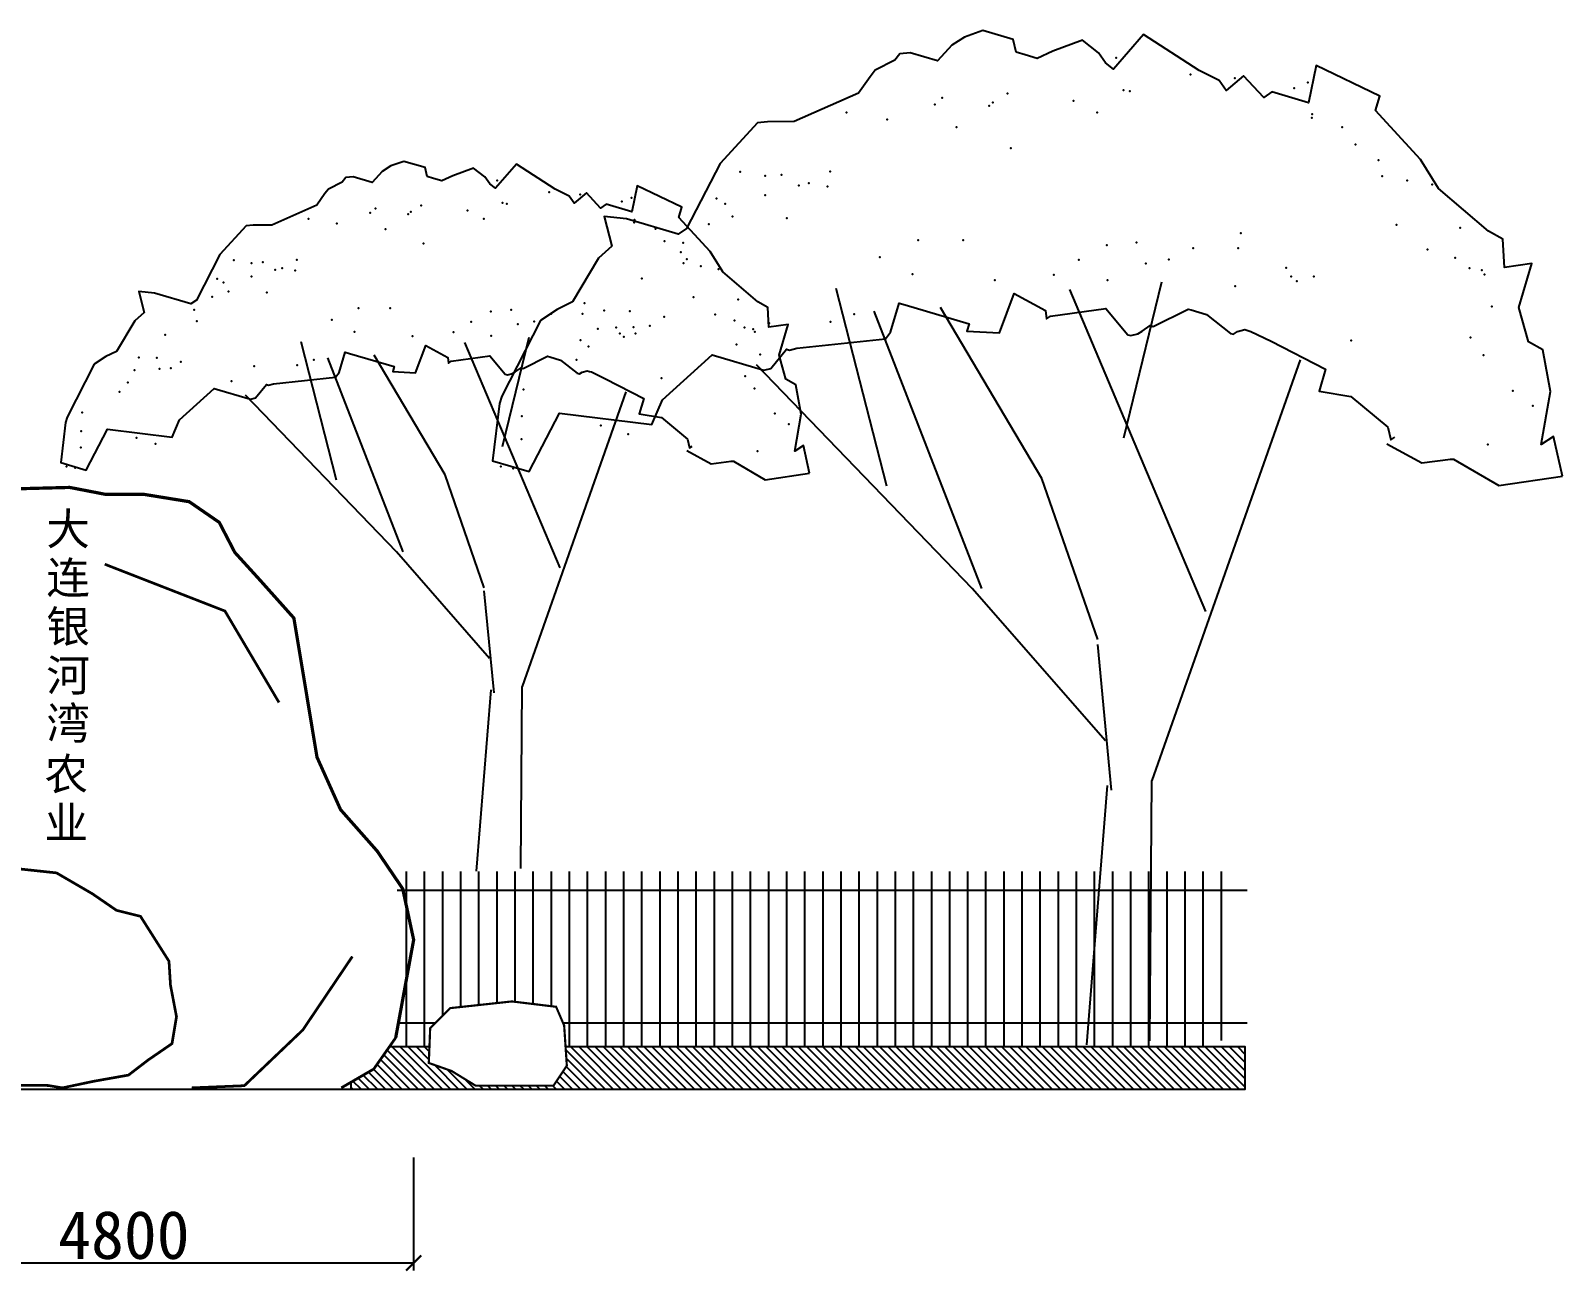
# Model space of a CAD drawing. Extents: x 652 to 897, y 187 to 370.
# Drawn here: x 724 to 749.37, y 235.06 to 255.62 of the extents above; entities that cross this region are included whole.
import ezdxf

# ---------------------------------------------------------------- set-up
doc = ezdxf.new("R2010")
doc.units = 0
doc.layers.get('0').update_dxf_attribs({"linetype": 'CONTINUOUS'})
doc.layers.get('DEFPOINTS').update_dxf_attribs({"linetype": 'CONTINUOUS'})
doc.styles.get("Standard").update_dxf_attribs({"font": 'SimSun.ttf'})
doc.dimstyles.new('ISO-25', dxfattribs={"dimscale": 0.1, "dimtxt": 8, "dimasz": 2.5, "dimexe": 1.25, "dimexo": 0.625, "dimtad": 1, "dimdec": 0, "dimlfac": 500, "dimtxsty": 'STANDARD', "dimblk": 'ARCHTICK', "dimcen": 2.5, "dimazin": 3, "dimtfac": 1, "dimtdec": 0, "dimtmove": 0, "dimatfit": 3})

# ---------------------------------------------------------------- blocks, each defined once
blk = doc.blocks.new('2')
blk.add_line((0, 1.25), (0, -0.2))
blk = doc.blocks.new('_ARCHTICK')
at = {"color": 0, "linetype": 'BYBLOCK', "const_width": 0.15}
blk.add_lwpolyline([(-0.5, -0.5), (0.5, 0.5)], dxfattribs=at)
blk = doc.blocks.new('*D63')
at = {"color": 0}
for p, q in [((720.743, 236.931), (720.743, 235.07)), ((730.343, 236.945), (730.343, 235.07)), ((730.343, 235.195), (720.743, 235.195))]:
    blk.add_line(p, q, dxfattribs=at)
at = {"layer": 'DEFPOINTS', "color": 0}
for p in [(730.343, 237.008), (720.743, 236.994), (720.743, 235.195)]:
    blk.add_point(p, dxfattribs=at)
at = {"color": 0, "xscale": 0.25, "yscale": 0.25, "zscale": 0.25, "rotation": 180}
blk.add_blockref('_ARCHTICK', (720.743, 235.195), dxfattribs=at)
at = {"color": 0, "xscale": 0.25, "yscale": 0.25, "zscale": 0.25}
blk.add_blockref('_ARCHTICK', (730.343, 235.195), dxfattribs=at)
at = {"color": 0, "insert": (725.543, 235.657), "char_height": 0.8, "attachment_point": 5}
blk.add_mtext('4800', dxfattribs=at)
blk = doc.blocks.new('M_G1')
for p, q in [((-92, 8310), (-617, 10462)), ((3181, 7643), (3881, 10372)), ((-1226, 5910), (651, 10357)), ((1038, 7748), (2437, 10110)), ((1868, 6226), (3356, 10058)), ((-2525, 9384), (-479, 3573)), ((2000, 6226), (4978, 9319)), ((268, 5521), (1038, 7748)), ((162, 4125), (2000, 6226)), ((76, 3443), (268, 5456)), ((-450, -21), (-479, 3573)), ((138, 3508), (425, -74))]:
    blk.add_line(p, q)
at = {"color": 3}
for points in [[(-6146, 7778), (-6025, 8328), (-5854, 8215), (-5984, 8947), (-5875, 9522), (-5680, 9634), (-5547, 10111), (-5725, 10715), (-5345, 10663), (-5323, 11052), (-5128, 11165), (-4435, 11752), (-4188, 12153), (-3566, 12828), (-3625, 13030), (-2746, 13453), (-2640, 12937), (-2136, 13086), (-2023, 13009), (-1746, 13310), (-1505, 13108), (-1408, 13246), (-1130, 13382), (-364, 13881), (50, 13402), (161, 13489), (258, 13627), (480, 13802), (890, 13649), (1102, 13548), (1270, 13597), (1396, 13634), (1435, 13810), (1855, 13934), (2109, 13844), (2280, 13731), (2480, 13516), (2857, 13627), (2998, 13613), (3070, 13525), (3339, 13386), (3410, 13297), (3569, 13070), (4460, 12676), (4826, 12674), (4966, 12661), (5482, 12096), (5482, 12096), (5944, 11198), (6058, 11122), (6772, 11332), (7080, 11368), (6974, 10954), (7159, 10790), (7520, 10185), (7732, 10083), (7959, 9931), (8495, 8885), (8495, 8885), (8525, 8784), (8622, 7992), (8118, 7843), (7698, 8651), (6422, 8493), (6276, 8833), (5592, 9453), (4879, 9243), (4780, 9268), (4566, 9533), (4523, 9520), (4424, 9546), (3200, 9678), (3128, 9766), (3010, 10169), (2925, 10144), (2044, 9885), (2074, 9784), (1625, 9761), (1420, 10302), (988, 10066), (975, 9953), (919, 9991), (158, 10095), (-146, 9733), (-187, 9720), (-286, 9746), (-343, 9783), (-456, 9859), (-498, 9847), (-980, 10088), (-1022, 10076), (-1232, 10014), (-1564, 9752), (-1607, 9740), (-1663, 9777), (-1762, 9803), (-1804, 9790), (-1804, 9790), (-1846, 9778), (-2125, 9642), (-2878, 9256), (-2789, 8954), (-3224, 8880), (-3737, 8455), (-3776, 8280), (-3833, 8317)], [(-3725, 8226), (-4206, 7963), (-4600, 8016), (-4644, 8016), (-5269, 7649), (-6146, 7778)]]:
    blk.add_lwpolyline(points, dxfattribs=at)
for p in [(14, 13556), (-1012, 13329), (-2634, 13215), (-2445, 13140), (-1626, 13278), (-89, 13113), (-175, 13098), (602, 12963), (1516, 13065), (1715, 12939), (2414, 13003), (2518, 12915), (-2694, 12779), (-2686, 12727), (274, 12801), (1767, 12894), (3174, 12706), (3735, 12801), (-3108, 12602), (2217, 12598), (-3288, 12359), (1467, 12311), (-3607, 12145), (-4004, 11865), (-3659, 11923), (3962, 11988), (4635, 11942), (4859, 11927), (5204, 11985), (-4349, 11807), (3997, 11781), (4255, 11825), (4393, 11794), (4860, 11661), (5413, 11541), (5533, 11615), (-4736, 11209), (-3856, 11251), (4558, 11343), (5310, 11364), (5637, 11260), (-1706, 11136), (-265, 11006), (2126, 11039), (2747, 11037), (5992, 11001), (-4666, 10795), (-4286, 10912), (-1671, 10928), (-1050, 10927), (141, 10968), (3274, 10806), (-5036, 10625), (-4863, 10654), (-2335, 10656), (-713, 10771), (-394, 10718), (529, 10769), (5940, 10778), (-5070, 10567), (-2715, 10539), (-2481, 10472), (-2404, 10538), (-1627, 10404), (133, 10488), (875, 10561), (1687, 10485), (2826, 10571), (6563, 10511), (-5173, 10123), (3630, 10015), (6253, 9980), (6728, 10060), (7082, 10066), (3958, 9911), (4804, 9894), (6452, 9854), (6676, 9838), (7168, 9815), (-4879, 9693), (-3230, 9653), (5253, 9597), (7298, 9571), (-5059, 9450), (7463, 9385), (-5464, 8956), (8197, 8977), (-5740, 8750), (7128, 8477), (8216, 8608), (6749, 8360), (8225, 8290), (-5117, 8216), (8338, 7883), (8510, 7912)]:
    blk.add_point(p, dxfattribs=at)
at = {"width": 0.8, "flags": 9}
for tag in ['XSIZE', 'YSIZE']:
    blk.add_attdef(tag, (0, 0), '', height=0.5, dxfattribs=at)

msp = doc.modelspace()

# ---------------------------------------------------------------- hatches: boundary and pattern name
h = msp.add_hatch()
h.set_pattern_fill('ANSI31', color=256, scale=0.03, style=0)
h.set_pattern_definition([(135, (1078.76252, -88.17833), (0.06735192, 0.06735192), [])])
h.paths.add_polyline_path([(732.8808, 238.4669), (732.8601, 238.7775), (744.1204, 238.7775), (744.1204, 238.0775), (729.3038, 238.0775), (729.3038, 238.1913), (729.683, 238.4114), (729.9395, 238.7775), (730.6051, 238.7775), (730.5948, 238.5112), (730.9721, 238.3782), (731.3716, 238.1342), (732.6589, 238.1342)])

# ---------------------------------------------------------------- linework, layer by layer
for p, q in [((730.8246, 239.2952), (730.8246, 241.6839)), ((731.1246, 239.4394), (731.1246, 241.6839)), ((731.4246, 239.472), (731.4246, 241.6839)), ((731.7246, 239.5046), (731.7246, 241.6839)), ((732.0246, 239.5248), (732.0246, 241.6839)), ((732.3246, 239.4885), (732.3246, 241.6839)), ((732.6246, 239.4522), (732.6246, 241.6839)), ((743.7246, 238.8818), (743.7246, 241.6839)), ((730.0718, 241.3775), (744.1537, 241.3775)), ((730.0718, 239.1775), (730.7068, 239.1775)), ((732.817, 239.1775), (744.1537, 239.1775)), ((671.8132, 238.0775), (743.9355, 238.0775))]:
    msp.add_line(p, q)
for points, const_width in [([(730.046, 238.9295), (730.3434, 240.5529), (730.1618, 241.3997), (729.7381, 242.0247), (729.1327, 242.7103), (728.7426, 243.5787), (728.3594, 245.886), (727.8055, 246.5069), (727.3806, 246.9745), (727.1231, 247.4719), (726.6253, 247.815), (725.8787, 247.9362), (725.2409, 247.9362), (724.6455, 248.0516), (723.0825, 248.0109)], 0.0538), ([(725.2259, 246.7789), (727.2173, 246.0025), (728.1129, 244.4862)], 0.0448), ([(723.7315, 241.7365), (724.4271, 241.662), (725.0234, 241.3144), (725.4209, 241.0413), (725.8184, 240.942), (726.2905, 240.1973), (726.3153, 239.8001), (726.4147, 239.2787), (726.3402, 238.8319), (725.9427, 238.5588), (725.6197, 238.3105), (725.037, 238.2067), (724.5257, 238.0987), (724.2897, 238.138), (723.1885, 238.1478)], 0.0448), ([(729.3282, 240.2765), (728.5072, 239.0584), (727.5388, 238.1345), (726.667, 238.0987)], 0.0448), ([(730.0481, 238.9325), (729.683, 238.4114), (729.1441, 238.0987)], 0.0448)]:
    msp.add_lwpolyline(points, dxfattribs=dict(const_width=const_width))
at = {"const_width": 0.0359}
msp.add_lwpolyline([(730.9499, 239.4205), (731.9709, 239.5313), (732.7032, 239.4426), (732.8364, 239.1322), (732.8808, 238.4669), (732.6589, 238.1342), (731.3716, 238.1342), (730.9721, 238.3782), (730.5948, 238.5112), (730.617, 239.0878)], close=True, dxfattribs=at)
for points in [[(729.3038, 238.1913), (729.3038, 238.0775), (744.1204, 238.0775), (744.1204, 238.7775), (732.8601, 238.7775)], [(730.6051, 238.7775), (729.9395, 238.7775)]]:
    msp.add_lwpolyline(points)

# ---------------------------------------------------------------- block references
for p, xscale, yscale, zscale in [((741.9973, 238.9033), -0.001199999991513323, 0.001200000002427259, 0.0012), ((731.7386, 241.7519), -0.0008399999940138514, 0.0008400000016877129, 0.00084)]:
    msp.add_blockref('M_G1', p, dxfattribs=dict(xscale=xscale, yscale=yscale, zscale=zscale))
at = {"xscale": -2, "yscale": 2, "zscale": 2, "rotation": 180}
for p in [(730.2246, 241.2839), (730.5246, 241.2839), (732.9246, 241.2839), (733.2246, 241.2839), (733.5246, 241.2839), (733.8246, 241.2839), (734.1246, 241.2839), (734.4246, 241.2839), (734.7246, 241.2839), (735.0246, 241.2839), (735.3246, 241.2839), (735.6246, 241.2839), (735.9246, 241.2839), (736.2246, 241.2839), (736.5246, 241.2839), (736.8246, 241.2839), (737.1246, 241.2839), (737.4246, 241.2839), (737.7246, 241.2839), (738.0246, 241.2839), (738.3246, 241.2839), (738.6246, 241.2839), (738.9246, 241.2839), (739.2246, 241.2839), (739.5246, 241.2839), (739.8246, 241.2839), (740.1246, 241.2839), (740.4246, 241.2839), (740.7246, 241.2839), (741.0246, 241.2839), (741.3246, 241.2839), (741.6246, 241.2839), (741.9246, 241.2839), (742.2246, 241.2839), (742.5246, 241.2839), (742.8246, 241.2839), (743.1246, 241.2839), (743.4246, 241.2839)]:
    msp.add_blockref('2', p, dxfattribs=at)

# ---------------------------------------------------------------- texts
at = {"char_height": 0.528, "attachment_point": 1}
for s, insert, width in [('{\\f宋体|b0|i0|c134|p2;\\C3;大}', (724.259, 247.6268), 0.88968), ('{\\f宋体|b0|i0|c134|p2;\\C3;连}', (724.259, 246.8184), 0.88968), ('{\\f宋体|b0|i0|c134|p2;\\C3;银}', (724.259, 246.0101), 0.8897), ('{\\f宋体|b0|i0|c134|p2;\\C3;河}', (724.259, 245.2017), 0.8897), ('{\\f宋体|b0|i0|c134|p2;\\C3;湾}', (724.259, 244.4072), 0.8897), ('{\\f宋体|b0|i0|c134|p2;\\C3;农}', (724.2282, 243.5655), 0.88968), ('{\\f宋体|b0|i0|c134|p2;\\C3;业}', (724.2282, 242.7571), 0.88968)]:
    msp.add_mtext(s, dxfattribs=dict(at, insert=insert, width=width))

# ---------------------------------------------------------------- dimensions: what is measured, and where the dimension line sits
dim = msp.add_linear_dim(base=(720.7427, 235.1949), p1=(730.3434, 237.0076), p2=(720.7427, 236.9936), angle=180, dimstyle='ISO-25')
dim.commit()
dim.dimension.update_dxf_attribs({"geometry": '*D63', "text_midpoint": (725.5431, 235.6574)})

doc.saveas('drawing.dxf')
